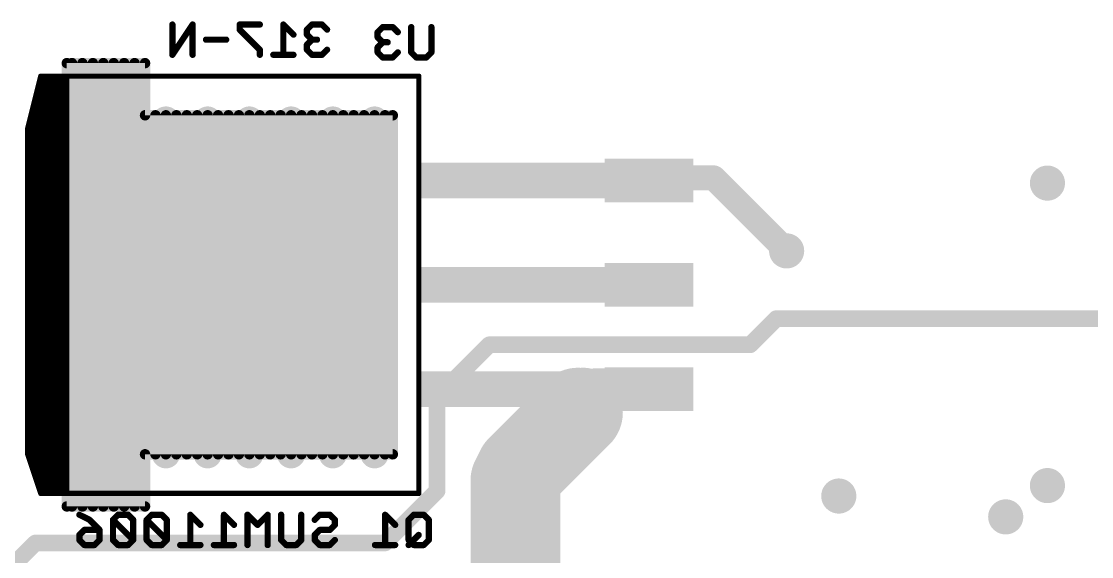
# Model space of a CAD drawing. Extents: x -1.3 to 68.6, y -0.1 to 53.3.
# Drawn here: x 18.71 to 44.76, y 21.13 to 34.16 of the extents above; entities that cross this region are included whole.
import ezdxf

# ---------------------------------------------------------------- set-up
doc = ezdxf.new("R2010")
doc.units = 0
for name, color, linetype in [('16', 175, 'CONTINUOUS'), ('18', 82, 'CONTINUOUS'), ('22', 253, 'CONTINUOUS'), ('26', 253, 'CONTINUOUS'), ('28', 253, 'CONTINUOUS')]:
    doc.layers.add(name, color=color, linetype=linetype)

# ---------------------------------------------------------------- blocks, each defined once
blk = doc.blocks.new('RECT')
blk.add_solid([(-0.5, -0.5), (0.5, -0.5), (-0.5, 0.5), (0.5, 0.5)])
blk = doc.blocks.new('ROUNDV')
at = {"const_width": 0.5}
blk.add_lwpolyline([(0, -0.25, 1), (0, 0.25, 1), (0, -0.25)], format="xyb", dxfattribs=at)

msp = doc.modelspace()

# ---------------------------------------------------------------- linework, layer by layer
at = {"layer": '16'}
for points, const_width in [([(21.717, 33.147), (19.812, 33.147)], 0.254), ([(19.812, 33.147), (19.812, 22.352)], 0.254), ([(19.939, 33.147), (19.939, 22.352)], 0.254), ([(20.193, 33.147), (20.193, 22.352)], 0.254), ([(20.447, 33.147), (20.447, 22.352)], 0.254), ([(20.701, 33.147), (20.701, 22.352)], 0.254), ([(20.955, 33.147), (20.955, 22.352)], 0.254), ([(21.209, 33.147), (21.209, 22.352)], 0.254), ([(21.463, 33.147), (21.463, 22.352)], 0.254), ([(21.717, 31.877), (21.717, 33.147)], 0.254), ([(21.717, 33.147), (21.717, 22.352)], 0.254), ([(27.7495, 31.877), (21.717, 31.877)], 0.254), ([(21.971, 31.877), (21.971, 23.622)], 0.254), ([(22.225, 31.877), (22.225, 23.622)], 0.254), ([(22.479, 31.877), (22.479, 23.622)], 0.254), ([(22.733, 31.877), (22.733, 23.622)], 0.254), ([(22.987, 31.877), (22.987, 23.622)], 0.254), ([(23.241, 31.877), (23.241, 23.622)], 0.254), ([(23.495, 31.877), (23.495, 23.622)], 0.254), ([(23.749, 31.877), (23.749, 23.622)], 0.254), ([(24.003, 31.877), (24.003, 23.622)], 0.254), ([(24.257, 31.877), (24.257, 23.622)], 0.254), ([(24.511, 31.877), (24.511, 23.622)], 0.254), ([(24.765, 31.877), (24.765, 23.622)], 0.254), ([(25.019, 31.877), (25.019, 23.622)], 0.254), ([(25.273, 31.877), (25.273, 23.622)], 0.254), ([(25.527, 31.877), (25.527, 23.622)], 0.254), ([(25.781, 31.877), (25.781, 23.622)], 0.254), ([(26.035, 31.877), (26.035, 23.622)], 0.254), ([(26.289, 31.877), (26.289, 23.622)], 0.254), ([(26.543, 31.877), (26.543, 23.622)], 0.254), ([(26.797, 31.877), (26.797, 23.622)], 0.254), ([(27.051, 31.877), (27.051, 23.622)], 0.254), ([(27.305, 31.877), (27.305, 23.622)], 0.254), ([(27.559, 31.877), (27.559, 23.622)], 0.254), ([(27.7495, 23.622), (27.7495, 31.877)], 0.254), ([(34.0487, 30.353), (33.9852, 30.2895)], 0.6096), ([(35.56, 30.353), (34.0487, 30.353)], 0.6096), ([(35.56, 30.353), (37.338, 28.575)], 0.6096), ([(36.449, 26.289), (37.084, 26.924)], 0.4064), ([(37.084, 26.924), (45.974, 26.924)], 0.4064), ([(28.829, 25.019), (30.099, 26.289)], 0.4064), ([(30.099, 26.289), (36.449, 26.289)], 0.4064), ([(30.861, 23.241), (32.258, 24.638)], 2.1844), ([(32.258, 24.765), (32.385, 24.892)], 1.6764), ([(32.258, 24.638), (32.258, 24.765)], 1.6764), ([(32.385, 24.892), (32.7025, 25.2095)], 1.016), ([(32.7025, 25.2095), (33.9852, 25.2095)], 1.016), ([(28.829, 22.733), (28.829, 25.019)], 0.4064), ([(30.734, 22.987), (30.861, 23.241)], 2.1844), ([(30.734, 14.224), (30.734, 22.987)], 2.1844), ([(21.717, 22.352), (21.717, 23.622)], 0.254), ([(21.717, 23.622), (27.7495, 23.622)], 0.254), ([(27.559, 21.463), (28.829, 22.733)], 0.4064), ([(19.812, 22.352), (21.717, 22.352)], 0.254), ([(16.637, 19.05), (19.05, 21.463)], 0.4064), ([(19.05, 21.463), (27.559, 21.463)], 0.4064)]:
    msp.add_lwpolyline(points, dxfattribs=dict(at, const_width=const_width))
for points, const_width in [([(19.812, 33.2105, 1), (19.812, 33.0835)], 0.127), ([(19.8755, 33.147, 1), (19.7485, 33.147)], 0.127), ([(20.0025, 33.147, 1), (19.8755, 33.147)], 0.127), ([(20.2565, 33.147, 1), (20.1295, 33.147)], 0.127), ([(20.5105, 33.147, 1), (20.3835, 33.147)], 0.127), ([(20.7645, 33.147, 1), (20.6375, 33.147)], 0.127), ([(21.0185, 33.147, 1), (20.8915, 33.147)], 0.127), ([(21.2725, 33.147, 1), (21.1455, 33.147)], 0.127), ([(21.5265, 33.147, 1), (21.3995, 33.147)], 0.127), ([(21.7805, 33.147, 1), (21.6535, 33.147)], 0.127), ([(21.7805, 33.147, 1), (21.6535, 33.147)], 0.127), ([(21.717, 33.0835, 1), (21.717, 33.2105)], 0.127), ([(21.717, 31.9405, 1), (21.717, 31.8135)], 0.127), ([(21.6535, 31.877, 1), (21.7805, 31.877)], 0.127), ([(22.0345, 31.877, 1), (21.9075, 31.877)], 0.127), ([(22.2885, 31.877, 1), (22.1615, 31.877)], 0.127), ([(22.5425, 31.877, 1), (22.4155, 31.877)], 0.127), ([(22.7965, 31.877, 1), (22.6695, 31.877)], 0.127), ([(23.0505, 31.877, 1), (22.9235, 31.877)], 0.127), ([(23.3045, 31.877, 1), (23.1775, 31.877)], 0.127), ([(23.5585, 31.877, 1), (23.4315, 31.877)], 0.127), ([(23.8125, 31.877, 1), (23.6855, 31.877)], 0.127), ([(24.0665, 31.877, 1), (23.9395, 31.877)], 0.127), ([(24.3205, 31.877, 1), (24.1935, 31.877)], 0.127), ([(24.5745, 31.877, 1), (24.4475, 31.877)], 0.127), ([(24.8285, 31.877, 1), (24.7015, 31.877)], 0.127), ([(25.0825, 31.877, 1), (24.9555, 31.877)], 0.127), ([(25.3365, 31.877, 1), (25.2095, 31.877)], 0.127), ([(25.5905, 31.877, 1), (25.4635, 31.877)], 0.127), ([(25.8445, 31.877, 1), (25.7175, 31.877)], 0.127), ([(26.0985, 31.877, 1), (25.9715, 31.877)], 0.127), ([(26.3525, 31.877, 1), (26.2255, 31.877)], 0.127), ([(26.6065, 31.877, 1), (26.4795, 31.877)], 0.127), ([(26.8605, 31.877, 1), (26.7335, 31.877)], 0.127), ([(27.1145, 31.877, 1), (26.9875, 31.877)], 0.127), ([(27.3685, 31.877, 1), (27.2415, 31.877)], 0.127), ([(27.6225, 31.877, 1), (27.4955, 31.877)], 0.127), ([(27.813, 31.877, 1), (27.686, 31.877)], 0.127), ([(27.7495, 31.8135, 1), (27.7495, 31.9405)], 0.127), ([(33.8774, 30.3973, 1), (34.093, 30.1817)], 0.3048), ([(34.0487, 30.5054, 1), (34.0487, 30.2006)], 0.3048), ([(34.1565, 30.2452, 1), (33.9409, 30.4608)], 0.3048), ([(35.6678, 30.4608, 1), (35.4522, 30.2452)], 0.3048), ([(35.56, 30.2006, 1), (35.56, 30.5054)], 0.3048), ([(37.2302, 28.4672, 1), (37.4458, 28.6828)], 0.3048), ([(37.084, 27.0256, 1), (37.084, 26.8224)], 0.2032), ([(37.1558, 26.8522, 1), (37.0122, 26.9958)], 0.2032), ([(30.099, 26.3906, 1), (30.099, 26.1874)], 0.2032), ([(30.1708, 26.2172, 1), (30.0272, 26.3608)], 0.2032), ([(36.3772, 26.3608, 1), (36.5208, 26.2172)], 0.2032), ([(36.449, 26.1874, 1), (36.449, 26.3906)], 0.2032), ([(32.6442, 24.2518, 1), (31.8718, 25.0242)], 1.0922), ([(32.6771, 24.765, 1), (31.8389, 24.765)], 0.8382), ([(32.6813, 24.5957, 1), (32.0887, 25.1883)], 0.8382), ([(32.7025, 25.4635, 1), (32.7025, 24.9555)], 0.508), ([(32.8821, 25.0299, 1), (32.5229, 25.3891)], 0.508), ([(33.9852, 24.9555, 1), (33.9852, 25.4635)], 0.508), ([(31.9617, 25.0613, 1), (32.5543, 24.4687)], 0.8382), ([(32.2054, 25.0716, 1), (32.5646, 24.7124)], 0.508), ([(28.9306, 25.019, 1), (28.7274, 25.019)], 0.2032), ([(28.7572, 25.0908, 1), (28.9008, 24.9472)], 0.2032), ([(31.8389, 24.638, 1), (32.6771, 24.638)], 0.8382), ([(31.3494, 22.9968, 1), (30.3726, 23.4852)], 1.0922), ([(31.2801, 22.987, 1), (30.1879, 22.987)], 1.0922), ([(30.4748, 23.6272, 1), (31.2472, 22.8548)], 1.0922), ([(21.7805, 23.622, 1), (21.6535, 23.622)], 0.127), ([(21.717, 23.6855, 1), (21.717, 23.5585)], 0.127), ([(27.7495, 23.5585, 1), (27.7495, 23.6855)], 0.127), ([(30.2456, 23.2312, 1), (31.2224, 22.7428)], 1.0922), ([(21.9075, 23.622, 1), (22.0345, 23.622)], 0.127), ([(22.1615, 23.622, 1), (22.2885, 23.622)], 0.127), ([(22.4155, 23.622, 1), (22.5425, 23.622)], 0.127), ([(22.6695, 23.622, 1), (22.7965, 23.622)], 0.127), ([(22.9235, 23.622, 1), (23.0505, 23.622)], 0.127), ([(23.1775, 23.622, 1), (23.3045, 23.622)], 0.127), ([(23.4315, 23.622, 1), (23.5585, 23.622)], 0.127), ([(23.6855, 23.622, 1), (23.8125, 23.622)], 0.127), ([(23.9395, 23.622, 1), (24.0665, 23.622)], 0.127), ([(24.1935, 23.622, 1), (24.3205, 23.622)], 0.127), ([(24.4475, 23.622, 1), (24.5745, 23.622)], 0.127), ([(24.7015, 23.622, 1), (24.8285, 23.622)], 0.127), ([(24.9555, 23.622, 1), (25.0825, 23.622)], 0.127), ([(25.2095, 23.622, 1), (25.3365, 23.622)], 0.127), ([(25.4635, 23.622, 1), (25.5905, 23.622)], 0.127), ([(25.7175, 23.622, 1), (25.8445, 23.622)], 0.127), ([(25.9715, 23.622, 1), (26.0985, 23.622)], 0.127), ([(26.2255, 23.622, 1), (26.3525, 23.622)], 0.127), ([(26.4795, 23.622, 1), (26.6065, 23.622)], 0.127), ([(26.7335, 23.622, 1), (26.8605, 23.622)], 0.127), ([(26.9875, 23.622, 1), (27.1145, 23.622)], 0.127), ([(27.2415, 23.622, 1), (27.3685, 23.622)], 0.127), ([(27.4955, 23.622, 1), (27.6225, 23.622)], 0.127), ([(27.686, 23.622, 1), (27.813, 23.622)], 0.127), ([(28.9008, 22.6612, 1), (28.7572, 22.8048)], 0.2032), ([(28.7274, 22.733, 1), (28.9306, 22.733)], 0.2032), ([(19.812, 22.4155, 1), (19.812, 22.2885)], 0.127), ([(19.7485, 22.352, 1), (19.8755, 22.352)], 0.127), ([(19.8755, 22.352, 1), (20.0025, 22.352)], 0.127), ([(20.1295, 22.352, 1), (20.2565, 22.352)], 0.127), ([(20.3835, 22.352, 1), (20.5105, 22.352)], 0.127), ([(20.6375, 22.352, 1), (20.7645, 22.352)], 0.127), ([(20.8915, 22.352, 1), (21.0185, 22.352)], 0.127), ([(21.1455, 22.352, 1), (21.2725, 22.352)], 0.127), ([(21.3995, 22.352, 1), (21.5265, 22.352)], 0.127), ([(21.6535, 22.352, 1), (21.7805, 22.352)], 0.127), ([(21.6535, 22.352, 1), (21.7805, 22.352)], 0.127), ([(21.717, 22.2885, 1), (21.717, 22.4155)], 0.127), ([(19.05, 21.5646, 1), (19.05, 21.3614)], 0.2032), ([(19.1218, 21.3912, 1), (18.9782, 21.5348)], 0.2032), ([(27.4872, 21.5348, 1), (27.6308, 21.3912)], 0.2032), ([(27.559, 21.3614, 1), (27.559, 21.5646)], 0.2032)]:
    msp.add_lwpolyline(points, format="xyb", dxfattribs=dict(at, const_width=const_width))
at = {"layer": '22', "const_width": 0.127}
for points in [[(19.177, 32.8295), (18.8595, 31.5595)], [(19.812, 32.8295), (19.177, 32.8295)], [(19.177, 32.8295), (19.177, 22.6695)], [(19.304, 32.8295), (19.304, 22.6695)], [(19.431, 32.8295), (19.431, 22.6695)], [(19.558, 32.8295), (19.558, 22.6695)], [(19.685, 32.8295), (19.685, 22.6695)], [(19.812, 22.6695), (19.812, 32.8295)], [(19.812, 32.8295), (19.812, 22.6695)], [(19.812, 32.8295), (19.812, 22.6695)], [(28.3845, 32.8295), (19.812, 32.8295)], [(28.3845, 22.6695), (28.3845, 32.8295)], [(19.05, 32.3215), (19.05, 23.0505)], [(18.923, 31.8135), (18.923, 23.4315)], [(18.8595, 31.5595), (18.8595, 23.622)], [(18.8595, 23.622), (19.177, 22.6695)], [(19.177, 22.6695), (19.812, 22.6695)], [(19.812, 22.6695), (28.3845, 22.6695)]]:
    msp.add_lwpolyline(points, dxfattribs=at)
at = {"layer": '22', "const_width": 0.0635}
for points in [[(19.177, 32.8613, 1), (19.177, 32.7978)], [(19.2087, 32.8295, 1), (19.1453, 32.8295)], [(19.2078, 32.8218, 1), (19.1462, 32.8372)], [(19.3358, 32.8295, 1), (19.2723, 32.8295)], [(19.4627, 32.8295, 1), (19.3993, 32.8295)], [(19.5897, 32.8295, 1), (19.5263, 32.8295)], [(19.7168, 32.8295, 1), (19.6533, 32.8295)], [(19.812, 32.8613, 1), (19.812, 32.7978)], [(19.8438, 32.8295, 1), (19.7803, 32.8295)], [(19.8438, 32.8295, 1), (19.7803, 32.8295)], [(19.8438, 32.8295, 1), (19.7803, 32.8295)], [(19.812, 32.7978, 1), (19.812, 32.8613)], [(28.4163, 32.8295, 1), (28.3528, 32.8295)], [(28.3845, 32.7978, 1), (28.3845, 32.8613)], [(19.0817, 32.3215, 1), (19.0183, 32.3215)], [(18.9548, 31.8135, 1), (18.8913, 31.8135)], [(18.8287, 31.5672, 1), (18.8903, 31.5518)], [(18.8912, 31.5595, 1), (18.8278, 31.5595)], [(18.8896, 23.632, 1), (18.8294, 23.612)], [(18.8278, 23.622, 1), (18.8912, 23.622)], [(18.8913, 23.4315, 1), (18.9548, 23.4315)], [(19.0183, 23.0505, 1), (19.0817, 23.0505)], [(19.177, 22.7012, 1), (19.177, 22.6378)], [(19.1453, 22.6695, 1), (19.2087, 22.6695)], [(19.1469, 22.6595, 1), (19.2071, 22.6795)], [(19.2723, 22.6695, 1), (19.3358, 22.6695)], [(19.3993, 22.6695, 1), (19.4627, 22.6695)], [(19.5263, 22.6695, 1), (19.5897, 22.6695)], [(19.6533, 22.6695, 1), (19.7168, 22.6695)], [(19.7803, 22.6695, 1), (19.8438, 22.6695)], [(19.7803, 22.6695, 1), (19.8438, 22.6695)], [(19.7803, 22.6695, 1), (19.8438, 22.6695)], [(19.812, 22.7012, 1), (19.812, 22.6378)], [(19.812, 22.6378, 1), (19.812, 22.7012)], [(28.3528, 22.6695, 1), (28.4163, 22.6695)], [(28.3845, 22.6378, 1), (28.3845, 22.7012)]]:
    msp.add_lwpolyline(points, format="xyb", dxfattribs=at)
at = {"layer": '26', "const_width": 0.1524}
for points in [[(27.5021, 34.0239), (27.3792, 33.9011)], [(27.3792, 33.9011), (27.3792, 33.7782)], [(27.7479, 34.0239), (27.5021, 34.0239)], [(27.8707, 33.9011), (27.7479, 34.0239)], [(28.1978, 33.4096), (28.1978, 34.0239)], [(28.6893, 34.0239), (28.6893, 33.4096)], [(27.3792, 33.7782), (27.5021, 33.6553)], [(27.5021, 33.6553), (27.3792, 33.5324)], [(27.5021, 33.6553), (27.625, 33.6553)], [(27.3792, 33.5324), (27.3792, 33.4096)], [(27.3792, 33.4096), (27.5021, 33.2867)], [(27.5021, 33.2867), (27.7479, 33.2867)], [(27.7479, 33.2867), (27.8707, 33.4096)], [(28.3207, 33.2867), (28.1978, 33.4096)], [(28.5664, 33.2867), (28.3207, 33.2867)], [(28.6893, 33.4096), (28.5664, 33.2867)], [(27.8072, 21.9037), (27.5615, 22.1494)], [(27.5615, 22.1494), (27.5615, 21.4122)], [(28.2572, 22.1494), (28.1343, 22.0266)], [(28.5029, 22.1494), (28.2572, 22.1494)], [(28.6258, 22.0266), (28.5029, 22.1494)], [(28.1343, 22.0266), (28.1343, 21.5351)], [(28.6258, 21.5351), (28.6258, 22.0266)], [(28.3801, 21.6579), (28.1343, 21.4122)], [(27.8072, 21.4122), (27.3157, 21.4122)], [(28.1343, 21.5351), (28.2572, 21.4122)], [(28.2572, 21.4122), (28.5029, 21.4122)], [(28.5029, 21.4122), (28.6258, 21.5351)]]:
    msp.add_lwpolyline(points, dxfattribs=at)
at = {"layer": '26', "const_width": 0.0762}
for points in [[(27.4173, 33.9011, 1), (27.3411, 33.9011)], [(27.3523, 33.928, 1), (27.4062, 33.8741)], [(27.5021, 34.062, 1), (27.5021, 33.9858)], [(27.5291, 33.997, 1), (27.4752, 34.0509)], [(27.7748, 34.0509, 1), (27.7209, 33.997)], [(27.7479, 33.9858, 1), (27.7479, 34.062)], [(27.8438, 33.8741, 1), (27.8977, 33.928)], [(28.2359, 34.0239, 1), (28.1597, 34.0239)], [(28.7274, 34.0239, 1), (28.6512, 34.0239)], [(27.4062, 33.8051, 1), (27.3523, 33.7512)], [(27.3411, 33.7782, 1), (27.4173, 33.7782)], [(27.5021, 33.6934, 1), (27.5021, 33.6172)], [(27.5291, 33.6284, 1), (27.4752, 33.6823)], [(27.4752, 33.6284, 1), (27.5291, 33.6823)], [(27.625, 33.6172, 1), (27.625, 33.6934)], [(27.4173, 33.5324, 1), (27.3411, 33.5324)], [(27.3523, 33.5594, 1), (27.4062, 33.5055)], [(27.4062, 33.4365, 1), (27.3523, 33.3826)], [(27.3411, 33.4096, 1), (27.4173, 33.4096)], [(27.5021, 33.3248, 1), (27.5021, 33.2486)], [(27.7479, 33.2486, 1), (27.7479, 33.3248)], [(27.8977, 33.3826, 1), (27.8438, 33.4365)], [(28.2248, 33.4365, 1), (28.1709, 33.3826)], [(28.1597, 33.4096, 1), (28.2359, 33.4096)], [(28.3207, 33.3248, 1), (28.3207, 33.2486)], [(28.5664, 33.2486, 1), (28.5664, 33.3248)], [(28.6512, 33.4096, 1), (28.7274, 33.4096)], [(28.7162, 33.3826, 1), (28.6624, 33.4365)], [(27.4752, 33.2598, 1), (27.529, 33.3136)], [(27.7209, 33.3136, 1), (27.7748, 33.2598)], [(28.2937, 33.2598, 1), (28.3476, 33.3136)], [(28.5395, 33.3136, 1), (28.5934, 33.2598)], [(27.5884, 22.1764, 1), (27.5345, 22.1225)], [(27.5996, 22.1494, 1), (27.5234, 22.1494)], [(28.2572, 22.1875, 1), (28.2572, 22.1113)], [(28.2841, 22.1225, 1), (28.2302, 22.1764)], [(28.5299, 22.1764, 1), (28.476, 22.1225)], [(28.5029, 22.1113, 1), (28.5029, 22.1875)], [(27.7803, 21.8767, 1), (27.8342, 21.9306)], [(28.1724, 22.0266, 1), (28.0962, 22.0266)], [(28.1074, 22.0535, 1), (28.1613, 21.9996)], [(28.6639, 22.0266, 1), (28.5877, 22.0266)], [(28.5989, 21.9996, 1), (28.6527, 22.0535)], [(28.407, 21.631, 1), (28.3531, 21.6849)], [(27.3157, 21.4503, 1), (27.3157, 21.3741)], [(27.5234, 21.4122, 1), (27.5996, 21.4122)], [(27.8072, 21.3741, 1), (27.8072, 21.4503)], [(28.1613, 21.562, 1), (28.1074, 21.5081)], [(28.0962, 21.5351, 1), (28.1724, 21.5351)], [(28.1074, 21.4391, 1), (28.1613, 21.3853)], [(28.2572, 21.4503, 1), (28.2572, 21.3741)], [(28.2302, 21.3853, 1), (28.2841, 21.4391)], [(28.476, 21.4391, 1), (28.5299, 21.3853)], [(28.5029, 21.3741, 1), (28.5029, 21.4503)], [(28.5877, 21.5351, 1), (28.6639, 21.5351)], [(28.6527, 21.5081, 1), (28.5989, 21.562)]]:
    msp.add_lwpolyline(points, format="xyb", dxfattribs=at)
at = {"layer": '28', "const_width": 0.1524}
for points in [[(22.875, 34.0874), (22.3835, 33.3502)], [(22.3835, 33.3502), (22.3835, 34.0874)], [(22.875, 33.3502), (22.875, 34.0874)], [(24.5121, 34.0874), (24.0207, 34.0874)], [(24.0207, 34.0874), (24.0207, 33.9646)], [(25.3307, 33.8417), (25.085, 34.0874)], [(25.085, 34.0874), (25.085, 33.3502)], [(25.7807, 34.0874), (25.6578, 33.9646)], [(26.0264, 34.0874), (25.7807, 34.0874)], [(26.1493, 33.9646), (26.0264, 34.0874)], [(24.0207, 33.9646), (24.5121, 33.4731)], [(25.6578, 33.9646), (25.6578, 33.8417)], [(25.6578, 33.8417), (25.7807, 33.7188)], [(23.6936, 33.7188), (23.2021, 33.7188)], [(25.7807, 33.7188), (25.6578, 33.5959)], [(25.6578, 33.5959), (25.6578, 33.4731)], [(25.7807, 33.7188), (25.9036, 33.7188)], [(24.5121, 33.4731), (24.5121, 33.3502)], [(25.3307, 33.3502), (24.8392, 33.3502)], [(25.6578, 33.4731), (25.7807, 33.3502)], [(25.7807, 33.3502), (26.0264, 33.3502)], [(26.0264, 33.3502), (26.1493, 33.4731)], [(20.1183, 22.1494), (20.364, 22.0266)], [(21.0597, 22.1494), (20.9368, 22.0266)], [(21.3055, 22.1494), (21.0597, 22.1494)], [(21.4283, 22.0266), (21.3055, 22.1494)], [(21.8783, 22.1494), (21.7554, 22.0266)], [(22.124, 22.1494), (21.8783, 22.1494)], [(22.2469, 22.0266), (22.124, 22.1494)], [(23.0655, 21.9037), (22.8197, 22.1494)], [(22.8197, 22.1494), (22.8197, 21.4122)], [(23.8841, 21.9037), (23.6383, 22.1494)], [(23.6383, 22.1494), (23.6383, 21.4122)], [(24.4569, 21.9037), (24.2112, 22.1494)], [(24.2112, 22.1494), (24.2112, 21.4122)], [(24.7026, 22.1494), (24.4569, 21.9037)], [(24.7026, 21.4122), (24.7026, 22.1494)], [(25.0297, 21.5351), (25.0297, 22.1494)], [(25.5212, 22.1494), (25.5212, 21.5351)], [(25.8483, 22.0266), (25.9712, 22.1494)], [(25.9712, 22.1494), (26.2169, 22.1494)], [(26.2169, 22.1494), (26.3398, 22.0266)], [(20.364, 22.0266), (20.6098, 21.7808)], [(20.9368, 22.0266), (20.9368, 21.5351)], [(21.4283, 21.5351), (20.9368, 22.0266)], [(21.4283, 21.5351), (21.4283, 22.0266)], [(21.7554, 22.0266), (21.7554, 21.5351)], [(22.2469, 21.5351), (21.7554, 22.0266)], [(22.2469, 21.5351), (22.2469, 22.0266)], [(26.3398, 21.9037), (26.2169, 21.7808)], [(26.3398, 22.0266), (26.3398, 21.9037)], [(20.1183, 21.6579), (20.2411, 21.7808)], [(20.1183, 21.5351), (20.1183, 21.6579)], [(20.2411, 21.7808), (20.6098, 21.7808)], [(20.6098, 21.7808), (20.6098, 21.5351)], [(25.9712, 21.7808), (25.8483, 21.6579)], [(25.8483, 21.6579), (25.8483, 21.5351)], [(26.2169, 21.7808), (25.9712, 21.7808)], [(20.2411, 21.4122), (20.1183, 21.5351)], [(20.4869, 21.4122), (20.2411, 21.4122)], [(20.6098, 21.5351), (20.4869, 21.4122)], [(20.9368, 21.5351), (21.0597, 21.4122)], [(21.0597, 21.4122), (21.3055, 21.4122)], [(21.3055, 21.4122), (21.4283, 21.5351)], [(21.7554, 21.5351), (21.8783, 21.4122)], [(21.8783, 21.4122), (22.124, 21.4122)], [(22.124, 21.4122), (22.2469, 21.5351)], [(23.0655, 21.4122), (22.574, 21.4122)], [(23.8841, 21.4122), (23.3926, 21.4122)], [(25.1526, 21.4122), (25.0297, 21.5351)], [(25.3984, 21.4122), (25.1526, 21.4122)], [(25.5212, 21.5351), (25.3984, 21.4122)], [(25.8483, 21.5351), (25.9712, 21.4122)], [(25.9712, 21.4122), (26.2169, 21.4122)], [(26.2169, 21.4122), (26.3398, 21.5351)]]:
    msp.add_lwpolyline(points, dxfattribs=at)
at = {"layer": '28', "const_width": 0.0762}
for points in [[(22.4216, 34.0874, 1), (22.3454, 34.0874)], [(22.9131, 34.0874, 1), (22.8369, 34.0874)], [(22.9067, 34.0663, 1), (22.8433, 34.1086)], [(24.0207, 34.1255, 1), (24.0207, 34.0493)], [(24.0588, 34.0874, 1), (23.9826, 34.0874)], [(24.5121, 34.0493, 1), (24.5121, 34.1255)], [(25.1119, 34.1144, 1), (25.058, 34.0605)], [(25.1231, 34.0874, 1), (25.0469, 34.0874)], [(25.7807, 34.1255, 1), (25.7807, 34.0493)], [(25.8076, 34.0605, 1), (25.7537, 34.1144)], [(26.0534, 34.1144, 1), (25.9995, 34.0605)], [(26.0264, 34.0493, 1), (26.0264, 34.1255)], [(24.0476, 33.9915, 1), (23.9937, 33.9376)], [(23.9826, 33.9646, 1), (24.0588, 33.9646)], [(25.3038, 33.8147, 1), (25.3577, 33.8686)], [(25.6959, 33.9646, 1), (25.6197, 33.9646)], [(25.6309, 33.9915, 1), (25.6848, 33.9376)], [(25.6848, 33.8686, 1), (25.6309, 33.8147)], [(25.6197, 33.8417, 1), (25.6959, 33.8417)], [(26.1224, 33.9376, 1), (26.1762, 33.9915)], [(23.2021, 33.7569, 1), (23.2021, 33.6807)], [(23.6936, 33.6807, 1), (23.6936, 33.7569)], [(25.6959, 33.5959, 1), (25.6197, 33.5959)], [(25.6309, 33.6229, 1), (25.6848, 33.569)], [(25.7807, 33.7569, 1), (25.7807, 33.6807)], [(25.8076, 33.6919, 1), (25.7537, 33.7458)], [(25.7537, 33.6919, 1), (25.8076, 33.7458)], [(25.9036, 33.6807, 1), (25.9036, 33.7569)], [(22.3518, 33.3713, 1), (22.4152, 33.3291)], [(22.3454, 33.3502, 1), (22.4216, 33.3502)], [(22.8369, 33.3502, 1), (22.9131, 33.3502)], [(24.5502, 33.4731, 1), (24.474, 33.4731)], [(24.474, 33.3502, 1), (24.5502, 33.3502)], [(24.4852, 33.4461, 1), (24.5391, 33.5)], [(24.8392, 33.3883, 1), (24.8392, 33.3121)], [(25.0469, 33.3502, 1), (25.1231, 33.3502)], [(25.3307, 33.3121, 1), (25.3307, 33.3883)], [(25.6848, 33.5, 1), (25.6309, 33.4461)], [(25.6197, 33.4731, 1), (25.6959, 33.4731)], [(25.7807, 33.3883, 1), (25.7807, 33.3121)], [(25.7537, 33.3233, 1), (25.8076, 33.3771)], [(25.9995, 33.3771, 1), (26.0534, 33.3233)], [(26.0264, 33.3121, 1), (26.0264, 33.3883)], [(26.1762, 33.4461, 1), (26.1224, 33.5)], [(20.1353, 22.1835, 1), (20.1012, 22.1154)], [(21.0597, 22.1875, 1), (21.0597, 22.1113)], [(21.0867, 22.1225, 1), (21.0328, 22.1764)], [(21.3324, 22.1764, 1), (21.2785, 22.1225)], [(21.3055, 22.1113, 1), (21.3055, 22.1875)], [(21.8783, 22.1875, 1), (21.8783, 22.1113)], [(21.9052, 22.1225, 1), (21.8514, 22.1764)], [(22.151, 22.1764, 1), (22.0971, 22.1225)], [(22.124, 22.1113, 1), (22.124, 22.1875)], [(22.8467, 22.1764, 1), (22.7928, 22.1225)], [(22.8578, 22.1494, 1), (22.7816, 22.1494)], [(23.6653, 22.1764, 1), (23.6114, 22.1225)], [(23.6764, 22.1494, 1), (23.6002, 22.1494)], [(24.2381, 22.1764, 1), (24.1842, 22.1225)], [(24.2493, 22.1494, 1), (24.1731, 22.1494)], [(24.7407, 22.1494, 1), (24.6645, 22.1494)], [(24.7296, 22.1225, 1), (24.6757, 22.1764)], [(25.0678, 22.1494, 1), (24.9916, 22.1494)], [(25.5593, 22.1494, 1), (25.4831, 22.1494)], [(25.9712, 22.1875, 1), (25.9712, 22.1113)], [(25.9981, 22.1225, 1), (25.9442, 22.1764)], [(26.2439, 22.1764, 1), (26.19, 22.1225)], [(26.2169, 22.1113, 1), (26.2169, 22.1875)], [(20.391, 22.0535, 1), (20.3371, 21.9996)], [(20.347, 21.9925, 1), (20.3811, 22.0606)], [(20.9749, 22.0266, 1), (20.8987, 22.0266)], [(20.9638, 22.0535, 1), (20.9099, 21.9996)], [(20.9099, 22.0535, 1), (20.9638, 21.9996)], [(21.4664, 22.0266, 1), (21.3902, 22.0266)], [(21.4014, 21.9996, 1), (21.4553, 22.0535)], [(21.7935, 22.0266, 1), (21.7173, 22.0266)], [(21.7824, 22.0535, 1), (21.7285, 21.9996)], [(21.7285, 22.0535, 1), (21.7824, 21.9996)], [(22.285, 22.0266, 1), (22.2088, 22.0266)], [(22.22, 21.9996, 1), (22.2739, 22.0535)], [(23.0385, 21.8767, 1), (23.0924, 21.9306)], [(23.8571, 21.8767, 1), (23.911, 21.9306)], [(24.43, 21.9306, 1), (24.4838, 21.8767)], [(24.43, 21.8767, 1), (24.4838, 21.9306)], [(25.8214, 22.0535, 1), (25.8753, 21.9996)], [(26.3779, 22.0266, 1), (26.3017, 22.0266)], [(26.3017, 21.9037, 1), (26.3779, 21.9037)], [(26.3129, 21.9996, 1), (26.3667, 22.0535)], [(26.3667, 21.8767, 1), (26.3129, 21.9306)], [(20.0913, 21.6849, 1), (20.1452, 21.631)], [(20.1564, 21.6579, 1), (20.0802, 21.6579)], [(20.2411, 21.8189, 1), (20.2411, 21.7427)], [(20.2681, 21.7539, 1), (20.2142, 21.8078)], [(20.6479, 21.7808, 1), (20.5717, 21.7808)], [(20.5828, 21.7539, 1), (20.6367, 21.8078)], [(20.6098, 21.7427, 1), (20.6098, 21.8189)], [(25.8864, 21.6579, 1), (25.8102, 21.6579)], [(25.8214, 21.6849, 1), (25.8753, 21.631)], [(25.9712, 21.8189, 1), (25.9712, 21.7427)], [(25.9981, 21.7539, 1), (25.9442, 21.8078)], [(26.19, 21.8078, 1), (26.2439, 21.7539)], [(26.2169, 21.7427, 1), (26.2169, 21.8189)], [(20.1452, 21.562, 1), (20.0913, 21.5081)], [(20.0802, 21.5351, 1), (20.1564, 21.5351)], [(20.2411, 21.4503, 1), (20.2411, 21.3741)], [(20.2142, 21.3853, 1), (20.2681, 21.4391)], [(20.4599, 21.4391, 1), (20.5138, 21.3853)], [(20.4869, 21.3741, 1), (20.4869, 21.4503)], [(20.5717, 21.5351, 1), (20.6479, 21.5351)], [(20.6367, 21.5081, 1), (20.5828, 21.562)], [(20.9638, 21.562, 1), (20.9099, 21.5081)], [(20.8987, 21.5351, 1), (20.9749, 21.5351)], [(21.0597, 21.4503, 1), (21.0597, 21.3741)], [(21.0328, 21.3853, 1), (21.0867, 21.4391)], [(21.2785, 21.4391, 1), (21.3324, 21.3853)], [(21.3055, 21.3741, 1), (21.3055, 21.4503)], [(21.3902, 21.5351, 1), (21.4664, 21.5351)], [(21.4553, 21.5081, 1), (21.4014, 21.562)], [(21.4014, 21.5081, 1), (21.4553, 21.562)], [(21.7824, 21.562, 1), (21.7285, 21.5081)], [(21.7173, 21.5351, 1), (21.7935, 21.5351)], [(21.8783, 21.4503, 1), (21.8783, 21.3741)], [(21.8514, 21.3853, 1), (21.9052, 21.4391)], [(22.0971, 21.4391, 1), (22.151, 21.3853)], [(22.124, 21.3741, 1), (22.124, 21.4503)], [(22.2088, 21.5351, 1), (22.285, 21.5351)], [(22.2739, 21.5081, 1), (22.22, 21.562)], [(22.22, 21.5081, 1), (22.2739, 21.562)], [(22.574, 21.4503, 1), (22.574, 21.3741)], [(22.7816, 21.4122, 1), (22.8578, 21.4122)], [(23.0655, 21.3741, 1), (23.0655, 21.4503)], [(23.3926, 21.4503, 1), (23.3926, 21.3741)], [(23.6002, 21.4122, 1), (23.6764, 21.4122)], [(23.8841, 21.3741, 1), (23.8841, 21.4503)], [(24.1731, 21.4122, 1), (24.2493, 21.4122)], [(24.6645, 21.4122, 1), (24.7407, 21.4122)], [(25.0567, 21.562, 1), (25.0028, 21.5081)], [(24.9916, 21.5351, 1), (25.0678, 21.5351)], [(25.1526, 21.4503, 1), (25.1526, 21.3741)], [(25.1257, 21.3853, 1), (25.1795, 21.4391)], [(25.3714, 21.4391, 1), (25.4253, 21.3853)], [(25.3984, 21.3741, 1), (25.3984, 21.4503)], [(25.4831, 21.5351, 1), (25.5593, 21.5351)], [(25.5482, 21.5081, 1), (25.4943, 21.562)], [(25.8753, 21.562, 1), (25.8214, 21.5081)], [(25.8102, 21.5351, 1), (25.8864, 21.5351)], [(25.9712, 21.4503, 1), (25.9712, 21.3741)], [(25.9442, 21.3853, 1), (25.9981, 21.4391)], [(26.19, 21.4391, 1), (26.2439, 21.3853)], [(26.2169, 21.3741, 1), (26.2169, 21.4503)], [(26.3667, 21.5081, 1), (26.3129, 21.562)]]:
    msp.add_lwpolyline(points, format="xyb", dxfattribs=at)

# ---------------------------------------------------------------- block references
at = {"layer": '16'}
for p, xscale, yscale, rotation in [((33.9852, 30.2895), 1.0668, 2.159, 270), ((24.257, 27.7495), 6.4516, 3.2512, 180), ((33.9852, 27.7495), 1.0668, 2.159, 270), ((33.9852, 25.2095), 1.0668, 2.159, 270)]:
    msp.add_blockref('RECT', p, dxfattribs=dict(at, xscale=xscale, yscale=yscale, rotation=rotation))
at = {"layer": '18'}
for p, xscale, yscale in [((20.193, 32.766), 0.6858, 0.6858), ((21.209, 32.766), 0.6858, 0.6858), ((20.193, 31.75), 0.6858, 0.6858), ((21.209, 31.75), 0.6858, 0.6858), ((22.225, 31.75), 0.6858, 0.6858), ((23.241, 31.75), 0.6858, 0.6858), ((24.257, 31.75), 0.6858, 0.6858), ((25.273, 31.75), 0.6858, 0.6858), ((26.289, 31.75), 0.6858, 0.6858), ((27.305, 31.75), 0.6858, 0.6858), ((20.193, 30.734), 0.6858, 0.6858), ((21.209, 30.734), 0.6858, 0.6858), ((22.225, 30.734), 0.6858, 0.6858), ((23.241, 30.734), 0.6858, 0.6858), ((24.257, 30.734), 0.6858, 0.6858), ((25.273, 30.734), 0.6858, 0.6858), ((26.289, 30.734), 0.6858, 0.6858), ((27.305, 30.734), 0.6858, 0.6858), ((43.688, 30.226), 0.8556, 0.8556), ((20.193, 29.718), 0.6858, 0.6858), ((21.209, 29.718), 0.6858, 0.6858), ((22.225, 29.718), 0.6858, 0.6858), ((23.241, 29.718), 0.6858, 0.6858), ((24.257, 29.718), 0.6858, 0.6858), ((25.273, 29.718), 0.6858, 0.6858), ((26.289, 29.718), 0.6858, 0.6858), ((27.305, 29.718), 0.6858, 0.6858), ((20.193, 28.702), 0.6858, 0.6858), ((21.209, 28.702), 0.6858, 0.6858), ((22.225, 28.702), 0.6858, 0.6858), ((23.241, 28.702), 0.6858, 0.6858), ((24.257, 28.702), 0.6858, 0.6858), ((25.273, 28.702), 0.6858, 0.6858), ((26.289, 28.702), 0.6858, 0.6858), ((27.305, 28.702), 0.6858, 0.6858), ((37.338, 28.575), 0.8556, 0.8556), ((20.193, 27.686), 0.6858, 0.6858), ((21.209, 27.686), 0.6858, 0.6858), ((22.225, 27.686), 0.6858, 0.6858), ((23.241, 27.686), 0.6858, 0.6858), ((24.257, 27.686), 0.6858, 0.6858), ((25.273, 27.686), 0.6858, 0.6858), ((26.289, 27.686), 0.6858, 0.6858), ((27.305, 27.686), 0.6858, 0.6858), ((20.193, 26.67), 0.6858, 0.6858), ((21.209, 26.67), 0.6858, 0.6858), ((22.225, 26.67), 0.6858, 0.6858), ((23.241, 26.67), 0.6858, 0.6858), ((24.257, 26.67), 0.6858, 0.6858), ((25.273, 26.67), 0.6858, 0.6858), ((26.289, 26.67), 0.6858, 0.6858), ((27.305, 26.67), 0.6858, 0.6858), ((20.193, 25.654), 0.6858, 0.6858), ((21.209, 25.654), 0.6858, 0.6858), ((22.225, 25.654), 0.6858, 0.6858), ((23.241, 25.654), 0.6858, 0.6858), ((24.257, 25.654), 0.6858, 0.6858), ((25.273, 25.654), 0.6858, 0.6858), ((26.289, 25.654), 0.6858, 0.6858), ((27.305, 25.654), 0.6858, 0.6858), ((20.193, 24.638), 0.6858, 0.6858), ((21.209, 24.638), 0.6858, 0.6858), ((22.225, 24.638), 0.6858, 0.6858), ((23.241, 24.638), 0.6858, 0.6858), ((24.257, 24.638), 0.6858, 0.6858), ((25.273, 24.638), 0.6858, 0.6858), ((26.289, 24.638), 0.6858, 0.6858), ((27.305, 24.638), 0.6858, 0.6858), ((20.193, 23.622), 0.6858, 0.6858), ((21.209, 23.622), 0.6858, 0.6858), ((22.225, 23.622), 0.6858, 0.6858), ((23.241, 23.622), 0.6858, 0.6858), ((24.257, 23.622), 0.6858, 0.6858), ((25.273, 23.622), 0.6858, 0.6858), ((26.289, 23.622), 0.6858, 0.6858), ((27.305, 23.622), 0.6858, 0.6858), ((43.688, 22.86), 0.8556, 0.8556), ((20.193, 22.606), 0.6858, 0.6858), ((21.209, 22.606), 0.6858, 0.6858), ((38.608, 22.606), 0.8556, 0.8556), ((42.672, 22.098), 0.8556, 0.8556)]:
    msp.add_blockref('ROUNDV', p, dxfattribs=dict(at, xscale=xscale, yscale=yscale))
at = {"layer": '22', "xscale": 0.8636, "yscale": 5.9944, "rotation": 270}
for p in [(31.4198, 30.2895), (31.4198, 27.7495), (31.4198, 25.2095)]:
    msp.add_blockref('RECT', p, dxfattribs=at)

doc.saveas('drawing.dxf')
